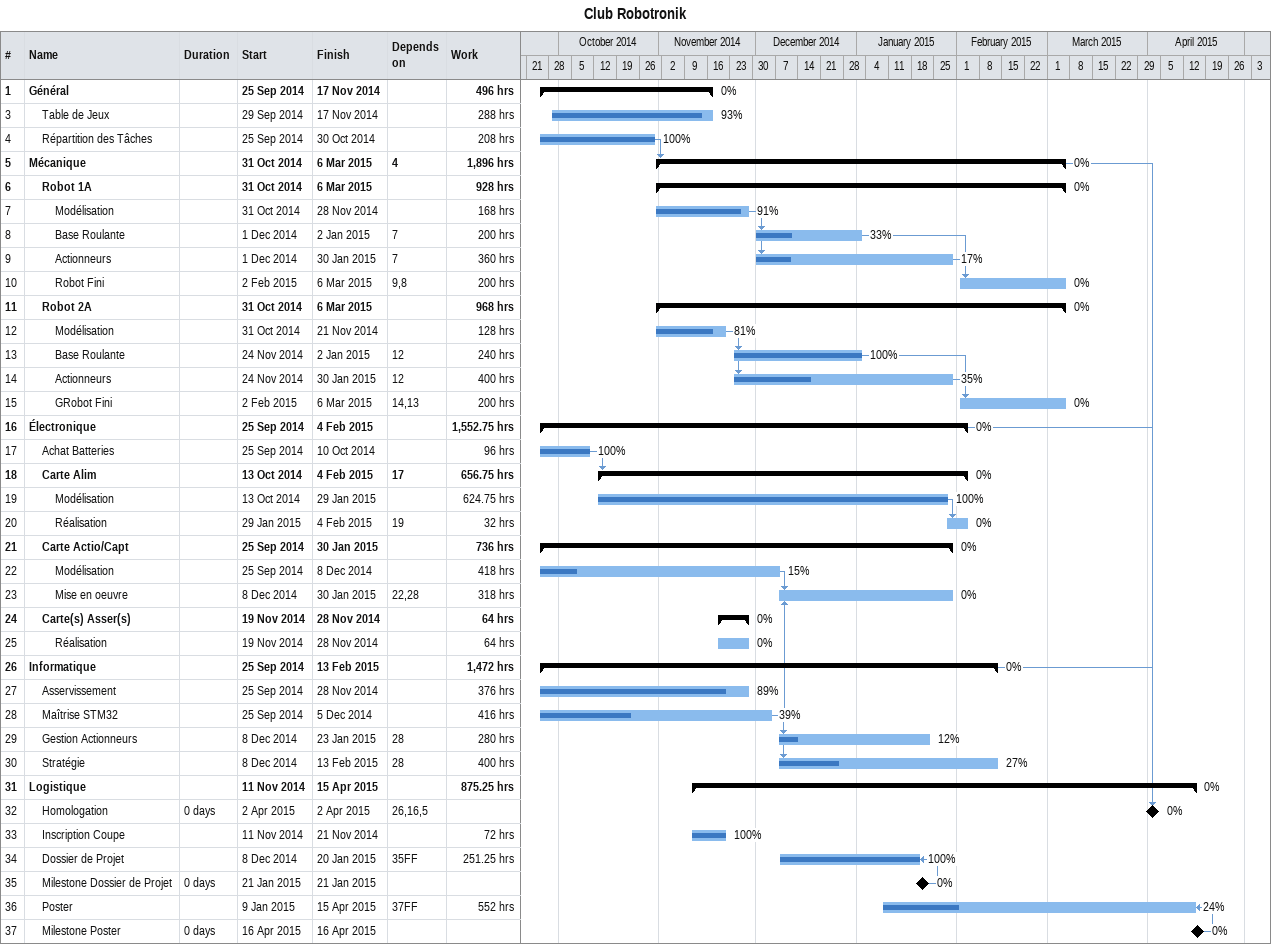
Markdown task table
Club Robotronik

| ID | Level | Task | Duration | Start | Finish | Predecessors | % complete | Work (h) |
|---|---|---|---|---|---|---|---|---|
| 1 | 1 | **Général** |  | 2014-09-25 | 2014-11-17 |  | 0 | 496 |
| 3 | 2 | Table de Jeux |  | 2014-09-29 | 2014-11-17 |  | 93 | 288 |
| 4 | 2 | Répartition des Tâches |  | 2014-09-25 | 2014-10-30 |  | 100 | 208 |
| 5 | 1 | **Mécanique** |  | 2014-10-31 | 2015-03-06 | 4 | 0 | 1896 |
| 6 | 2 | **Robot 1A** |  | 2014-10-31 | 2015-03-06 |  | 0 | 928 |
| 7 | 3 | Modélisation |  | 2014-10-31 | 2014-11-28 |  | 91 | 168 |
| 8 | 3 | Base Roulante |  | 2014-12-01 | 2015-01-02 | 7 | 33 | 200 |
| 9 | 3 | Actionneurs |  | 2014-12-01 | 2015-01-30 | 7 | 17 | 360 |
| 10 | 3 | Robot Fini |  | 2015-02-02 | 2015-03-06 | 9, 8 | 0 | 200 |
| 11 | 2 | **Robot 2A** |  | 2014-10-31 | 2015-03-06 |  | 0 | 968 |
| 12 | 3 | Modélisation |  | 2014-10-31 | 2014-11-21 |  | 81 | 128 |
| 13 | 3 | Base Roulante |  | 2014-11-24 | 2015-01-02 | 12 | 100 | 240 |
| 14 | 3 | Actionneurs |  | 2014-11-24 | 2015-01-30 | 12 | 35 | 400 |
| 15 | 3 | GRobot Fini |  | 2015-02-02 | 2015-03-06 | 14, 13 | 0 | 200 |
| 16 | 1 | **Électronique** |  | 2014-09-25 | 2015-02-04 |  | 0 | 1552.75 |
| 17 | 2 | Achat Batteries |  | 2014-09-25 | 2014-10-10 |  | 100 | 96 |
| 18 | 2 | **Carte Alim** |  | 2014-10-13 | 2015-02-04 | 17 | 0 | 656.75 |
| 19 | 3 | Modélisation |  | 2014-10-13 | 2015-01-29 |  | 100 | 624.75 |
| 20 | 3 | Réalisation |  | 2015-01-29 | 2015-02-04 | 19 | 0 | 32 |
| 21 | 2 | **Carte Actio/Capt** |  | 2014-09-25 | 2015-01-30 |  | 0 | 736 |
| 22 | 3 | Modélisation |  | 2014-09-25 | 2014-12-08 |  | 15 | 418 |
| 23 | 3 | Mise en oeuvre |  | 2014-12-08 | 2015-01-30 | 22, 28 | 0 | 318 |
| 24 | 2 | **Carte(s) Asser(s)** |  | 2014-11-19 | 2014-11-28 |  | 0 | 64 |
| 25 | 3 | Réalisation |  | 2014-11-19 | 2014-11-28 |  | 0 | 64 |
| 26 | 1 | **Informatique** |  | 2014-09-25 | 2015-02-13 |  | 0 | 1472 |
| 27 | 2 | Asservissement |  | 2014-09-25 | 2014-11-28 |  | 89 | 376 |
| 28 | 2 | Maîtrise STM32 |  | 2014-09-25 | 2014-12-05 |  | 39 | 416 |
| 29 | 2 | Gestion Actionneurs |  | 2014-12-08 | 2015-01-23 | 28 | 12 | 280 |
| 30 | 2 | Stratégie |  | 2014-12-08 | 2015-02-13 | 28 | 27 | 400 |
| 31 | 1 | **Logistique** |  | 2014-11-11 | 2015-04-15 |  | 0 | 875.25 |
| 32 | 2 | Homologation | 0d | 2015-04-02 | 2015-04-02 | 26, 16, 5 | 0 |  |
| 33 | 2 | Inscription Coupe |  | 2014-11-11 | 2014-11-21 |  | 100 | 72 |
| 34 | 2 | Dossier de Projet |  | 2014-12-08 | 2015-01-20 | 35FF | 100 | 251.25 |
| 35 | 2 | Milestone Dossier de Projet | 0d | 2015-01-21 | 2015-01-21 |  | 0 |  |
| 36 | 2 | Poster |  | 2015-01-09 | 2015-04-15 | 37FF | 24 | 552 |
| 37 | 2 | Milestone Poster | 0d | 2015-04-16 | 2015-04-16 |  | 0 |  |
